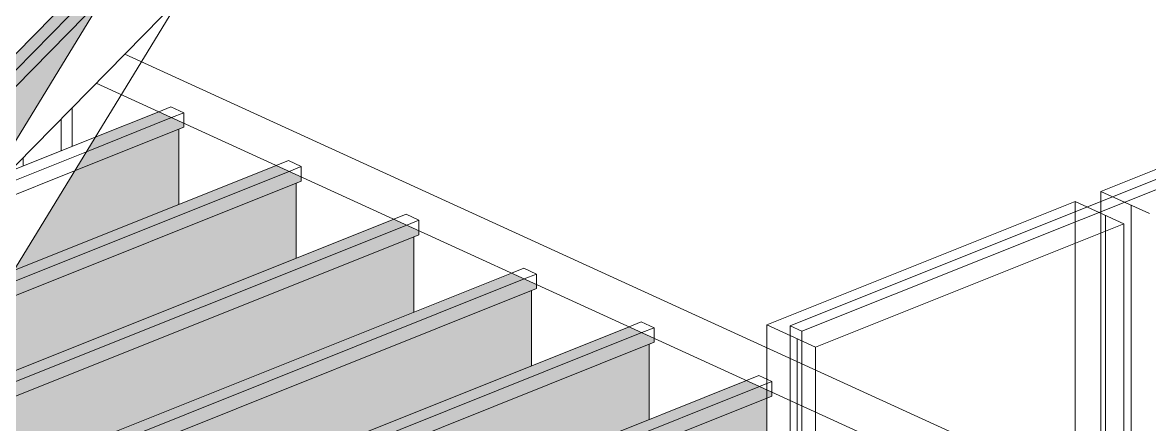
# Model space of a CAD drawing. Header units: inches. Extents: x -8719 to -3484, y -2874 to 4085.
# Drawn here: x -3773.2 to -3668.4, y 3398.5 to 3435.9 of the extents above; entities that cross this region are included whole.
import ezdxf

# ---------------------------------------------------------------- set-up
doc = ezdxf.new("R2010")
doc.units = ezdxf.units.IN
doc.header["$MEASUREMENT"] = 0
for name, color, linetype, lineweight in [('I-WALL', 2, 'Continuous', 13), ('S-BEAM', 12, 'Continuous', 9), ('S-BEAM-3', 193, 'Continuous', 9)]:
    doc.layers.add(name, color=color, linetype=linetype, lineweight=lineweight)
doc.layers.add('I-WALL-1', color=2, linetype='Continuous', lineweight=13, transparency=0.4)

# ---------------------------------------------------------------- blocks, each defined once
blk = doc.blocks.new('Truss - Truss-V604-STRUCTURAL - 3D - SOUTHWEST')
at = {"layer": 'S-BEAM-3'}
for points in [[(4911.89, 3410.26), (4943.27, 3442.23), (4945.71, 3446.24), (4914.33, 3414.26), (4912.93, 3411.97)], [(4909.44, 3406.25), (4940.82, 3438.23), (4943.27, 3442.23), (4911.89, 3410.26), (4909.73, 3406.72)], [(4906.58, 3396.01), (4928.98, 3418.84), (4940.82, 3438.23), (4909.44, 3406.25), (4903.93, 3397.22), (4904.71, 3396.86)]]:
    blk.add_hatch(color=256, dxfattribs=at).paths.add_polyline_path(points, flags=0)
at = {"layer": 'S-BEAM'}
for p, q in [((4914.33, 3414.26), (4945.71, 3446.24)), ((4911.89, 3410.26), (4943.27, 3442.23)), ((4943.27, 3442.23), (4911.89, 3410.26)), ((4940.82, 3438.23), (4909.44, 3406.25)), ((4928.98, 3418.84), (4948.06, 3438.28))]:
    blk.add_line(p, q, dxfattribs=at)
blk = doc.blocks.new('Plywood Web Joist - 11 7_8_ TJI360 _ 16_ O_C_-V626-STRUCTURAL - 3D - SOUTHWEST')
at = {"layer": 'S-BEAM'}
for p, q in [((4970.42, 3390.5), (5000.63, 3402.59)), ((5000.63, 3402.59), (5001.77, 3403.04)), ((5001.77, 3403.04), (5002.97, 3402.49)), ((5002.97, 3402.49), (5001.83, 3402.04)), ((5002.97, 3402.49), (5002.97, 3401.52)), ((5001.83, 3402.04), (4970.42, 3389.47)), ((5002.97, 3401.52), (5002.97, 3401.14)), ((5002.97, 3401.14), (4970.42, 3388.11)), ((5002.5, 3400.95), (5002.5, 3393.96))]:
    blk.add_line(p, q, dxfattribs=at)
blk = doc.blocks.new('Plywood Web Joist - 11 7_8_ TJI360 _ 16_ O_C_-V627-STRUCTURAL - 3D - SOUTHWEST')
at = {"layer": 'S-BEAM'}
for p, q in [((4989.7, 3407.58), (4990.84, 3408.04)), ((4990.84, 3408.04), (4992.03, 3407.49)), ((4924.31, 3381.42), (4989.7, 3407.58)), ((4990.9, 3407.04), (4924.31, 3380.39)), ((4992.03, 3407.49), (4990.9, 3407.04)), ((4992.03, 3407.49), (4992.03, 3406.52)), ((4992.03, 3406.14), (4924.31, 3379.04)), ((4991.57, 3405.95), (4991.57, 3398.96)), ((4992.03, 3406.52), (4992.03, 3406.14))]:
    blk.add_line(p, q, dxfattribs=at)
blk = doc.blocks.new('Plywood Web Joist - 11 7_8_ TJI360 _ 16_ O_C_-V628-STRUCTURAL - 3D - SOUTHWEST')
at = {"layer": 'S-BEAM'}
for p, q in [((4978.77, 3412.58), (4979.91, 3413.04)), ((4979.91, 3413.04), (4981.1, 3412.49)), ((4924.31, 3390.79), (4978.77, 3412.58)), ((4979.97, 3412.04), (4924.31, 3389.76)), ((4981.1, 3412.49), (4979.97, 3412.04)), ((4981.1, 3412.49), (4981.1, 3411.52)), ((4981.1, 3411.14), (4924.31, 3388.41)), ((4980.63, 3410.95), (4980.63, 3403.96)), ((4981.1, 3411.52), (4981.1, 3411.14))]:
    blk.add_line(p, q, dxfattribs=at)
blk = doc.blocks.new('Plywood Web Joist - 11 7_8_ TJI360 _ 16_ O_C_-V629-STRUCTURAL - 3D - SOUTHWEST')
at = {"layer": 'S-BEAM'}
for p, q in [((4924.94, 3400.41), (4967.84, 3417.58)), ((4967.84, 3417.58), (4968.98, 3418.04)), ((4968.98, 3418.04), (4970.17, 3417.49)), ((4970.17, 3417.49), (4969.04, 3417.03)), ((4970.17, 3417.49), (4970.17, 3416.51)), ((4969.04, 3417.03), (4924.31, 3399.14)), ((4970.17, 3416.13), (4924.31, 3397.78)), ((4970.17, 3416.51), (4970.17, 3416.13)), ((4969.7, 3415.95), (4969.7, 3408.95))]:
    blk.add_line(p, q, dxfattribs=at)
blk = doc.blocks.new('Plywood Web Joist - 11 7_8_ TJI360 _ 16_ O_C_-V630-STRUCTURAL - 3D - SOUTHWEST')
at = {"layer": 'S-BEAM'}
for p, q in [((4932.51, 3412.82), (4956.91, 3422.58)), ((4956.91, 3422.58), (4958.05, 3423.03)), ((4958.05, 3423.03), (4959.24, 3422.49)), ((4959.24, 3422.49), (4958.11, 3422.03)), ((4959.24, 3422.49), (4959.24, 3421.51)), ((4958.11, 3422.03), (4931.69, 3411.46)), ((4959.24, 3421.51), (4959.24, 3421.13)), ((4959.24, 3421.13), (4930.59, 3409.67)), ((4958.77, 3420.94), (4958.77, 3413.95))]:
    blk.add_line(p, q, dxfattribs=at)
blk = doc.blocks.new('Plywood Web Joist - 11 7_8_ TJI360 _ 16_ O_C_-V631-STRUCTURAL - 3D - SOUTHWEST')
at = {"layer": 'S-BEAM'}
for p, q in [((4945.98, 3427.58), (4947.12, 3428.03)), ((4947.12, 3428.03), (4948.31, 3427.49)), ((4947.17, 3427.03), (4939.26, 3423.86)), ((4940.09, 3425.22), (4945.98, 3427.58)), ((4948.31, 3427.49), (4947.17, 3427.03)), ((4948.31, 3427.49), (4948.31, 3426.51)), ((4948.31, 3426.13), (4938.16, 3422.07)), ((4947.84, 3425.94), (4947.84, 3418.95)), ((4948.31, 3426.51), (4948.31, 3426.13)), ((4932.11, 3422.03), (4940.09, 3425.22)), ((4939.26, 3423.86), (4930.45, 3420.34)), ((4938.16, 3422.07), (4928.62, 3418.25))]:
    blk.add_line(p, q, dxfattribs=at)
blk = doc.blocks.new('Plywood Web Joist - 11 7_8_ TJI360 _ 16_ O_C_-V632-STRUCTURAL - 3D - SOUTHWEST')
at = {"layer": 'S-BEAM'}
blk.add_line((4936.91, 3426.92), (4936.91, 3423.95), dxfattribs=at)

msp = doc.modelspace()

# ---------------------------------------------------------------- hatches: boundary and pattern name
at = {"layer": 'I-WALL-1'}
h = msp.add_hatch(color=256, dxfattribs=at)
h.paths.add_polyline_path([(-3782.2, 3286.2), (-3739.17, 3303.41), (-3739.17, 3303.89), (-3740.37, 3304.44), (-3750.57, 3300.35), (-3750.57, 3307.34), (-3750.1, 3307.53), (-3750.1, 3308.71), (-3769.5, 3300.94), (-3770.61, 3301.45), (-3770.61, 3305.24), (-3772.76, 3306.22), (-3770.61, 3307.08), (-3770.61, 3311.08), (-3772.43, 3310.35), (-3772.43, 3317.34), (-3771.97, 3317.53), (-3771.97, 3318.88), (-3773.16, 3319.43), (-3782.2, 3315.81), (-3782.2, 3286.67)], flags=0)
h.paths.add_polyline_path([(-3737.34, 3304.15), (-3710.09, 3315.05), (-3736.09, 3326.94), (-3736.09, 3314.31), (-3748.62, 3309.3), (-3738.25, 3304.56)], flags=0)
h.paths.add_polyline_path([(-3774.32, 3309.6), (-3779.91, 3310.68), (-3779.91, 3310.74), (-3778.92, 3311.14), (-3773.23, 3310.03), (-3774.22, 3309.63)], flags=0)
h.paths.add_polyline_path([(-3703.38, 3317.74), (-3639.99, 3343.1), (-3651.26, 3348.26), (-3700.73, 3328.46), (-3701.84, 3328.97), (-3701.84, 3332.76), (-3703.99, 3333.74), (-3701.84, 3334.6), (-3701.84, 3361.37), (-3706.28, 3363.4), (-3707.56, 3362.89), (-3707.56, 3361.53), (-3707.06, 3361.3), (-3707.06, 3353.74), (-3717.96, 3358.72), (-3719.24, 3358.21), (-3719.24, 3356.86), (-3718.74, 3356.63), (-3718.74, 3349.06), (-3729.65, 3354.05), (-3730.93, 3353.54), (-3730.93, 3352.18), (-3730.43, 3351.95), (-3730.43, 3344.38), (-3736.09, 3346.98), (-3736.09, 3332.69), (-3703.65, 3317.86)], flags=0)
h.paths.add_polyline_path([(-3770.61, 3319.36), (-3770.61, 3332.7), (-3776.39, 3335.35), (-3777.66, 3334.83), (-3777.66, 3333.48), (-3777.16, 3333.25), (-3777.16, 3325.68), (-3782.2, 3327.99), (-3782.2, 3324.66), (-3771.42, 3319.73)], flags=0)
h.paths.add_polyline_path([(-3782.2, 3335.07), (-3770.61, 3339.71), (-3770.61, 3343.77), (-3772.76, 3344.76), (-3770.61, 3345.62), (-3770.61, 3380.15), (-3744.1, 3390.76), (-3744.1, 3391.71), (-3743, 3391.2), (-3737.2, 3393.52), (-3736.09, 3393.02), (-3736.09, 3353.52), (-3701.84, 3367.23), (-3701.84, 3371.29), (-3703.99, 3372.28), (-3701.84, 3373.14), (-3701.84, 3394.83), (-3704.01, 3393.96), (-3704.01, 3400.95), (-3703.54, 3401.14), (-3703.54, 3401.52), (-3705.88, 3402.59), (-3714.94, 3398.96), (-3714.94, 3405.95), (-3714.47, 3406.14), (-3714.47, 3406.52), (-3716.81, 3407.58), (-3725.87, 3403.96), (-3725.87, 3410.95), (-3725.4, 3411.14), (-3725.4, 3411.52), (-3727.74, 3412.58), (-3736.8, 3408.95), (-3736.8, 3415.95), (-3736.34, 3416.13), (-3736.36, 3416.52), (-3738.67, 3417.58), (-3747.74, 3413.95), (-3747.74, 3420.94), (-3747.27, 3421.13), (-3747.27, 3421.51), (-3749.6, 3422.58), (-3758.67, 3418.95), (-3758.67, 3425.94), (-3758.2, 3426.13), (-3758.2, 3426.51), (-3760.53, 3427.58), (-3766.42, 3425.22), (-3782.2, 3399.33), (-3782.2, 3340.13)], flags=0)
h.paths.add_polyline_path([(-3637.66, 3344.04), (-3616.62, 3352.46), (-3636.28, 3361.45), (-3636.28, 3354.25), (-3648.93, 3349.19), (-3637.78, 3344.09)], flags=0)
h.paths.add_polyline_path([(-3611.06, 3357.48), (-3611.06, 3359.23), (-3636.28, 3370.76), (-3636.28, 3369.01), (-3612.25, 3358.03)], flags=0)

# ---------------------------------------------------------------- linework, layer by layer
at = {"layer": 'I-WALL'}
for p, q in [((-3787.84, 3401.95), (-3700.04, 3545.75)), ((-3694.41, 3543.17), (-3788.23, 3389.51)), ((-3763.69, 3432.94), (-3606.49, 3361.06)), ((-3637.39, 3433.46), (-3701.84, 3407.67)), ((-3700.73, 3407.17), (-3636.28, 3432.95)), ((-3644.29, 3431.64), (-3672.96, 3420.17)), ((-3766.34, 3430.24), (-3675.33, 3388.62)), ((-3768.57, 3424.36), (-3768.57, 3427.97)), ((-3773.14, 3422.53), (-3773.14, 3423.31)), ((-3675.33, 3419.22), (-3703.99, 3407.76)), ((-3675.33, 3383.75), (-3675.33, 3419.22)), ((-3670.8, 3417.16), (-3675.33, 3419.22)), ((-3672.96, 3420.17), (-3672.96, 3384.7)), ((-3672.96, 3420.17), (-3668.43, 3418.11)), ((-3670.14, 3383.41), (-3670.14, 3418.89)), ((-3699.47, 3405.69), (-3670.8, 3417.16)), ((-3672.51, 3417.94), (-3672.51, 3382.46)), ((-3670.8, 3381.68), (-3670.8, 3417.16)), ((-3703.99, 3407.76), (-3703.99, 3372.28)), ((-3703.99, 3407.76), (-3701.78, 3406.74)), ((-3701.84, 3407.67), (-3701.84, 3328.97)), ((-3700.73, 3407.17), (-3701.84, 3407.67)), ((-3701.78, 3406.74), (-3699.47, 3405.69)), ((-3700.73, 3328.46), (-3700.73, 3407.17)), ((-3701.17, 3370.99), (-3701.17, 3406.47)), ((-3699.47, 3370.21), (-3699.47, 3405.69))]:
    msp.add_line(p, q, dxfattribs=at)

# ---------------------------------------------------------------- block references
at = {"layer": 'S-BEAM'}
for name in ['Truss - Truss-V604-STRUCTURAL - 3D - SOUTHWEST', 'Plywood Web Joist - 11 7_8_ TJI360 _ 16_ O_C_-V632-STRUCTURAL - 3D - SOUTHWEST', 'Plywood Web Joist - 11 7_8_ TJI360 _ 16_ O_C_-V631-STRUCTURAL - 3D - SOUTHWEST', 'Plywood Web Joist - 11 7_8_ TJI360 _ 16_ O_C_-V630-STRUCTURAL - 3D - SOUTHWEST', 'Plywood Web Joist - 11 7_8_ TJI360 _ 16_ O_C_-V629-STRUCTURAL - 3D - SOUTHWEST', 'Plywood Web Joist - 11 7_8_ TJI360 _ 16_ O_C_-V628-STRUCTURAL - 3D - SOUTHWEST', 'Plywood Web Joist - 11 7_8_ TJI360 _ 16_ O_C_-V627-STRUCTURAL - 3D - SOUTHWEST', 'Plywood Web Joist - 11 7_8_ TJI360 _ 16_ O_C_-V626-STRUCTURAL - 3D - SOUTHWEST']:
    msp.add_blockref(name, (-8706.51, 0), dxfattribs=at)

doc.saveas('drawing.dxf')
